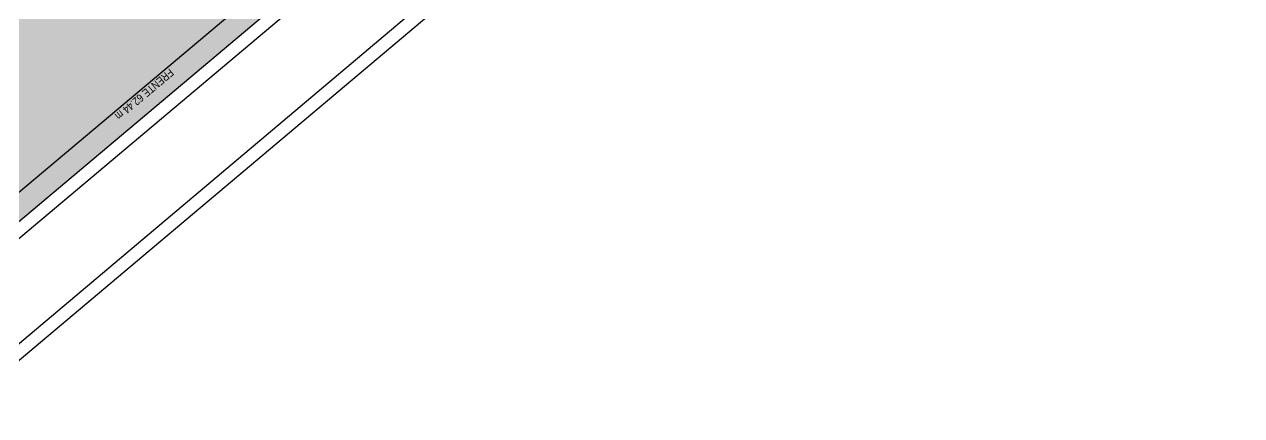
# Model space of a CAD drawing. Header units: metres. Extents: x 357828 to 359147, y 2285078 to 2285507.
# Drawn here: x 358999.3 to 359136.2, y 2285258.4 to 2285302.4 of the extents above; entities that cross this region are included whole.
import ezdxf

# ---------------------------------------------------------------- set-up
doc = ezdxf.new("R2010")
doc.units = ezdxf.units.M
doc.header["$LTSCALE"] = 0.5
for name, color, linetype in [('COTAS', 6, 'Continuous'), ('LOTES', 2, 'Continuous'), ('VIAL_ASFALTO', 8, 'Continuous')]:
    doc.layers.add(name, color=color, linetype=linetype)
doc.styles.add('OpenSansCondensed-Light', font='OpenSansCondensed-Light.ttf')
doc.dimstyles.new('COTAS_M', dxfattribs={"dimtxt": 0.9, "dimasz": 0.6, "dimexe": 0.4, "dimexo": 0.3, "dimgap": 0.2, "dimtad": 1, "dimzin": 12, "dimdsep": 46, "dimtxsty": 'OpenSansCondensed-Light', "dimblk": 'ARCHTICK', "dimcen": 2.5, "dimclrd": 256, "dimclre": 256, "dimclrt": 256, "dimazin": 3, "dimtfac": 0.5, "dimtmove": 2, "dimatfit": 3})

# ---------------------------------------------------------------- blocks, each defined once
blk = doc.blocks.new('_ARCHTICK')
at = {"color": 0, "linetype": 'BYBLOCK', "const_width": 0.15}
blk.add_lwpolyline([(-0.5, -0.5), (0.5, 0.5)], dxfattribs=at)
blk = doc.blocks.new('*D59')
for p, q in [((359036.24, 2285315.12), (358988.46, 2285274.92)), ((359037.66, 2285313.44), (359035.98, 2285315.43)), ((358989.88, 2285273.24), (358988.2, 2285275.23))]:
    blk.add_line(p, q)
at = {"layer": 'Defpoints'}
for p in [(359036.24, 2285315.12), (359037.85, 2285313.21), (358990.07, 2285273.01)]:
    blk.add_point(p, dxfattribs=at)
at = {"layer": 'COTAS', "xscale": 0.6, "yscale": 0.6}
for p, rotation in [((359036.24, 2285315.12), 40.0757878653944), ((358988.46, 2285274.92), -139.9242121346056)]:
    blk.add_blockref('_ARCHTICK', p, dxfattribs=dict(at, rotation=rotation))
at = {"layer": 'COTAS', "insert": (359012.77, 2285294.53), "char_height": 0.9, "attachment_point": 5, "rotation": 220.0758, "style": 'OpenSansCondensed-Light'}
blk.add_mtext('FRENTE 62.44 m', dxfattribs=at)

msp = doc.modelspace()

# ---------------------------------------------------------------- hatches: boundary and pattern name
at = {"layer": 'LOTES', "transparency": 33554534}
msp.add_hatch(color=2, dxfattribs=at).paths.add_polyline_path([(358995.825, 2285382.06), (359055.297, 2285330.516), (359037.85, 2285313.21), (358990.07, 2285273.01), (358987.79, 2285271.55), (358985.22, 2285270.6), (358982.49, 2285270.25), (358979.76, 2285270.54), (358979.75, 2285270.53), (358955.84, 2285275.849)])

# ---------------------------------------------------------------- linework, layer by layer
at = {"layer": 'LOTES'}
msp.add_lwpolyline([(358995.825, 2285382.06), (359055.297, 2285330.516), (359037.85, 2285313.21), (358990.07, 2285273.01), (358987.79, 2285271.55), (358985.22, 2285270.6), (358982.49, 2285270.25), (358979.76, 2285270.54), (358979.75, 2285270.53), (358955.84, 2285275.849)], close=True, dxfattribs=at)
at = {"layer": 'VIAL_ASFALTO'}
for points in [[(358917.52, 2285488.88), (359136.15, 2285440.14), (359108.62, 2285381.22), (359038.81, 2285312.1), (358991.04, 2285271.9)], [(358917.11, 2285487.5), (359134.09, 2285439.18), (359107.38, 2285382.18), (359037.85, 2285313.21), (358990.07, 2285273.01)], [(358990.35, 2285259.51), (359044.87, 2285305.5)], [(359045.97, 2285304.4), (358991.31, 2285258.41)]]:
    msp.add_lwpolyline(points, dxfattribs=at)

# ---------------------------------------------------------------- dimensions: what is measured, and where the dimension line sits
at = {"layer": 'COTAS'}
dim = msp.add_linear_dim(base=(359036.24, 2285315.123), p1=(359037.85, 2285313.21), p2=(358990.07, 2285273.01), angle=220.07579, text='FRENTE <>', dimstyle='COTAS_M', dxfattribs=at)
dim.commit()
dim.dimension.update_dxf_attribs({"geometry": '*D59', "text_midpoint": (359012.769, 2285294.526)})

doc.saveas('drawing.dxf')
